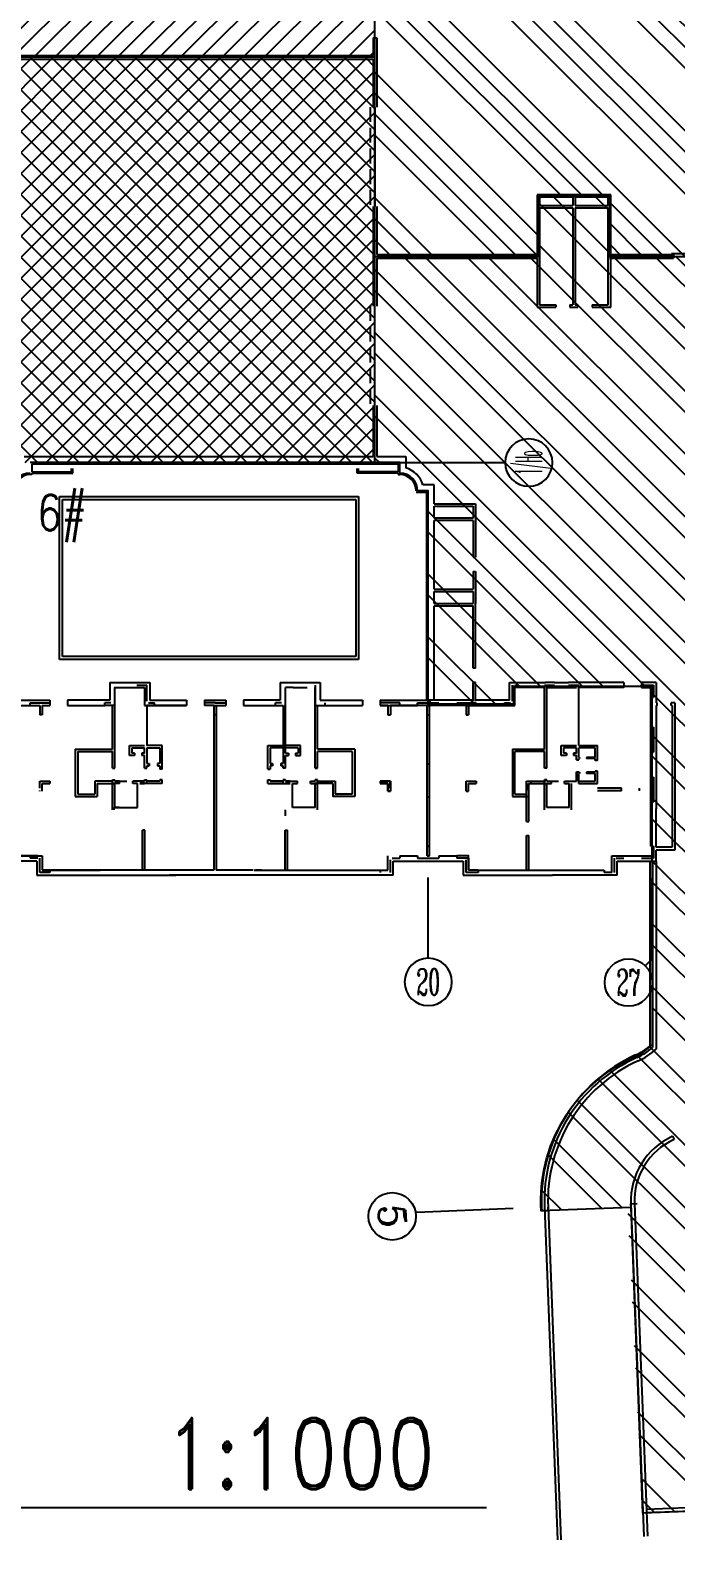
# Model space of a CAD drawing. Extents: x 634182 to 802382, y -1101880 to -864080.
# Drawn here: x 663572 to 674471, y -1063467 to -1037982 of the extents above; entities that cross this region are included whole.
import ezdxf
from ezdxf.enums import TextEntityAlignment as Align

# ---------------------------------------------------------------- set-up
doc = ezdxf.new("R2010")
doc.units = 0
doc.header["$LTSCALE"] = 1000
doc.header["$MEASUREMENT"] = 0
doc.linetypes.add('DASH', pattern=[0.35, 0.25, -0.1])
doc.layers.get('0').update_dxf_attribs({"linetype": 'CONTINUOUS'})
for name, color, linetype in [('AXIS', 3, 'CONTINUOUS'), ('AXIS_TEXT', 7, 'CONTINUOUS'), ('PUB_DIM', 3, 'CONTINUOUS'), ('PUB_TEXT', 7, 'CONTINUOUS'), ('WALL', 191, 'CONTINUOUS'), ('防火分區线', 2, 'CONTINUOUS')]:
    doc.layers.add(name, color=color, linetype=linetype)
doc.styles.add('COMPLEX', font='COMPLEX')
doc.styles.add('DIM_FONT', font='simplex.shx', dxfattribs={"width": 0.8})
doc.styles.add('STK', font='romand.shx', dxfattribs={"width": 0.8, "bigfont": 'stk.shx'})

# ---------------------------------------------------------------- blocks, each defined once
blk = doc.blocks.new('_AXISO2')
blk.add_line((0.354, 0.146), (0.5, 0))
blk.add_circle((0, 0.5), 0.5)
at = {"layer": 'AXIS_TEXT', "style": 'COMPLEX', "width": 1.041667}
blk.add_attdef('A', text='', height=0.56, dxfattribs=at).set_placement((-0.25, 0.22), (0.25, 0.22), align=Align.FIT)
blk = doc.blocks.new('_AXISO')
blk.add_circle((0, 0), 0.5)
at = {"layer": 'AXIS_TEXT', "style": 'COMPLEX', "width": 1.041667}
blk.add_attdef('A', text='', height=0.56, dxfattribs=at).set_placement((-0.25, -0.28), (0.25, -0.28), align=Align.FIT)

msp = doc.modelspace()

# ---------------------------------------------------------------- hatches: boundary and pattern name
at = {"layer": '防火分區线'}
h = msp.add_hatch(dxfattribs=at)
h.set_pattern_fill('ANSI31', color=256, scale=2000, style=0)
h.set_pattern_definition([(45, (675357.98, -860898.43), (-176.7767, 176.7767), [])])
h.paths.add_polyline_path([(665586.645, -1031582.39), (664806.645, -1031582.39), (664806.645, -1031282.39), (663666.645, -1031282.39), (663666.645, -1030982.39), (663666.645, -1029722.39), (662976.645, -1029722.39), (662976.645, -1030982.39), (661176.645, -1030982.39), (661176.645, -1031282.39), (658836.645, -1031282.39), (656064.663, -1031282.39), (656067.391, -1031364.625), (656173.487, -1034562.847), (655873.651, -1034572.793), (655916.422, -1035862.082), (656216.257, -1035852.135), (656234.16, -1036391.838), (655934.325, -1036401.785), (655977.096, -1037691.076), (656276.931, -1037681.148), (656302.113, -1038440.258), (669392.224, -1038440.258), (669392.224, -1031282.39), (669126.645, -1031282.39), (669126.645, -1031582.39), (668346.645, -1031582.39), (668346.645, -1030982.39), (667712.224, -1030982.39), (667686.645, -1030982.39), (667686.645, -1028454.39), (666246.645, -1028454.39), (666246.645, -1030982.39), (665586.645, -1030982.39)])
h = msp.add_hatch(dxfattribs=at)
h.set_pattern_fill('ANSI34', color=256, scale=2000, angle=90, style=0)
h.set_pattern_definition([(135, (652723.1, -836408.6), (-1060.66, -1060.66), []), (135, (652723.1, -836055), (-1060.66, -1060.66), []), (135, (652723.1, -835701.4), (-1060.66, -1060.66), []), (135, (652723.1, -835347.9), (-1060.66, -1060.66), [])])
h.paths.add_polyline_path([(677466.598, -1034108.553), (677165.729, -1034120.637), (677069.393, -1031722.066), (678569.29, -1031661.722), (678557.275, -1031362.57), (679223.334, -1031335.818), (679220.605, -1031267.872), (679169.778, -1030002.39), (676236.73, -1030002.39), (676236.73, -1031282.39), (672756.645, -1031282.39), (672756.645, -1030982.39), (670956.645, -1030982.39), (670956.645, -1029722.39), (670266.645, -1029722.39), (670266.645, -1030982.39), (670266.645, -1031282.39), (669392.224, -1031282.39), (669392.224, -1041800.258), (672152.224, -1041800.258), (672152.224, -1040780.258), (673352.224, -1040780.258), (673352.224, -1041800.258), (677775.528, -1041800.258), (677774.809, -1041782.359), (677743.507, -1041002.985), (677443.748, -1041015.025), (677419.669, -1040415.508), (678199.041, -1040384.206), (678143.659, -1039005.317), (677364.287, -1039036.62), (677342.616, -1038497.055), (677642.374, -1038485.016), (677586.995, -1037106.133), (677287.236, -1037118.165), (677219.815, -1035439.524), (677519.572, -1035427.485)])
h = msp.add_hatch(dxfattribs=at)
h.set_pattern_fill('NET', color=256, scale=2000, angle=45, style=0)
h.set_pattern_definition([(45, (645735.5, -874587.1), (-176.7767, 176.7767), []), (135, (645735.5, -874587.1), (-176.7767, -176.7767), [])])
h.paths.add_polyline_path([(669392.224, -1038440.258), (656302.113, -1038440.258), (656334.621, -1039420.173), (654715.524, -1039473.884), (654711.546, -1039353.95), (654265.796, -1039368.737), (654255.849, -1039068.902), (653134.461, -1039106.102), (653279.057, -1044063.191), (656485.293, -1043956.829), (656553.301, -1046000.258), (659312.224, -1046000.258), (659312.224, -1045280.258), (663572.216, -1045280.258), (669392.224, -1045280.258)])
h = msp.add_hatch(dxfattribs=at)
h.set_pattern_fill('ANSI32', color=256, scale=2000, angle=90, style=0)
h.set_pattern_definition([(135, (679150.15, -767878.8), (-530.33, -530.33), []), (135, (679150.15, -767525.26), (-530.33, -530.33), [])])
edge = h.paths.add_edge_path()
edge.add_line((672152.224, -1041800.258), (669392.224, -1041800.258))
edge.add_line((669392.224, -1041800.258), (669392.224, -1045280.258))
edge.add_line((669392.224, -1045280.258), (669812.224, -1045280.258))
edge.add_line((669812.224, -1045280.258), (669812.224, -1045460.258))
edge.add_arc((669812.224, -1045760.258), 300, 0, 90, ccw=False)
edge.add_line((670112.224, -1045760.258), (670292.224, -1045760.258))
edge.add_line((670292.224, -1045760.258), (670292.224, -1049360.258))
edge.add_line((670292.224, -1049360.258), (671732.224, -1049360.258))
edge.add_line((671732.224, -1049360.258), (671732.224, -1049060.258))
edge.add_line((671732.224, -1049060.258), (674072.224, -1049060.258))
edge.add_line((674072.224, -1049060.258), (674072.224, -1052008.258))
edge.add_line((674072.224, -1052008.258), (674080.224, -1052008.258))
edge.add_line((674080.224, -1052008.258), (674080.224, -1055101.698))
edge.add_arc((673282.224, -1054287.575), 1140, 294.4021078, 314.427004, ccw=False)
edge.add_arc((674852.148, -1057748.115), 2660, 114.4021078, 183.5224956)
edge.add_line((672197.173, -1057911.547), (673655.391, -1057854.763))
edge.add_line((673655.391, -1057854.763), (673916.438, -1063016.524))
edge.add_line((673916.438, -1063016.524), (675255.423, -1062964.383))
edge.add_line((675255.423, -1062964.383), (675054.39, -1057800.959))
edge.add_line((675054.39, -1057800.959), (675032.541, -1057240.712))
edge.add_line((675032.541, -1057240.712), (676411.496, -1057187.014))
edge.add_line((676411.496, -1057187.014), (676377.254, -1056307.681))
edge.add_line((676377.254, -1056307.681), (678175.829, -1056237.643))
edge.add_line((678175.829, -1056237.643), (678047.974, -1053060.472))
edge.add_line((678047.974, -1053060.472), (677927.738, -1053065.302))
edge.add_line((677927.738, -1053065.302), (677831.422, -1050667.235))
edge.add_line((677831.422, -1050667.235), (678131.182, -1050655.195))
edge.add_line((678131.182, -1050655.195), (678078.208, -1049336.256))
edge.add_line((678078.208, -1049336.256), (677778.449, -1049348.295))
edge.add_line((677778.449, -1049348.295), (677711.028, -1047669.654))
edge.add_line((677711.028, -1047669.654), (678010.785, -1047657.615))
edge.add_line((678010.785, -1047657.615), (677955.402, -1046278.732))
edge.add_line((677955.402, -1046278.732), (677655.644, -1046290.772))
edge.add_line((677655.644, -1046290.772), (677554.512, -1043772.802))
edge.add_line((677554.512, -1043772.802), (677854.27, -1043760.762))
edge.add_line((677854.27, -1043760.762), (677822.967, -1042981.388))
edge.add_line((677822.967, -1042981.388), (680408.883, -1042877.527))
edge.add_line((680408.883, -1042877.527), (680360.725, -1041678.498))
edge.add_line((680360.725, -1041678.498), (677774.809, -1041782.359))
edge.add_line((677774.809, -1041782.359), (677775.528, -1041800.258))
edge.add_line((677775.528, -1041800.258), (673352.224, -1041800.258))
edge.add_line((673352.224, -1041800.258), (673352.224, -1040780.258))
edge.add_line((673352.224, -1040780.258), (672152.224, -1040780.258))
edge.add_line((672152.224, -1040780.258), (672152.224, -1041800.258))

# ---------------------------------------------------------------- linework, layer by layer
for p, q in [((669362.224, -1038109.93), (669362.224, -1038409.93)), ((669362.224, -1038109.93), (669422.224, -1038109.93)), ((669422.224, -1038109.93), (669422.224, -1039280.258)), ((659312.224, -1038409.93), (669362.224, -1038409.93)), ((659312.224, -1038469.93), (669362.224, -1038469.93)), ((669362.224, -1038469.93), (669362.224, -1039280.258)), ((669392.224, -1039280.258), (669392.224, -1040960.258)), ((673372.224, -1040760.258), (672132.224, -1040760.258)), ((672132.224, -1040760.258), (672132.224, -1041770.258)), ((672172.224, -1040800.258), (672172.224, -1040940.258)), ((672732.224, -1040800.258), (672172.224, -1040800.258)), ((672732.224, -1040800.258), (672732.224, -1040940.258)), ((673332.224, -1040800.258), (672772.224, -1040800.258)), ((672772.224, -1040800.258), (672772.224, -1040940.258)), ((673332.224, -1040940.258), (673332.224, -1040800.258)), ((673372.224, -1042660.258), (673372.224, -1040760.258)), ((669362.224, -1040960.258), (669362.224, -1041830.258)), ((669422.224, -1040960.258), (669422.224, -1041770.258)), ((672172.224, -1040940.258), (672732.224, -1040940.258)), ((672172.224, -1040980.258), (672732.224, -1040980.258)), ((672172.224, -1040980.258), (672172.224, -1042620.258)), ((672732.224, -1040980.258), (672732.224, -1042620.258)), ((672772.224, -1040940.258), (673332.224, -1040940.258)), ((672772.224, -1040980.258), (673332.224, -1040980.258)), ((672772.224, -1040980.258), (672772.224, -1042620.258)), ((673332.224, -1042620.258), (673332.224, -1040980.258)), ((669422.224, -1041770.258), (672132.224, -1041770.258)), ((673352.224, -1041770.258), (674432.224, -1041770.258)), ((674432.224, -1041770.258), (674432.224, -1041830.258)), ((669362.224, -1041830.258), (669362.224, -1042640.258)), ((669422.224, -1041830.258), (669422.224, -1042640.258)), ((669422.224, -1041830.258), (672132.224, -1041830.258)), ((672132.224, -1041830.258), (672132.224, -1042660.258)), ((673352.224, -1041830.258), (674432.224, -1041830.258)), ((672132.224, -1042660.258), (672444.224, -1042660.258)), ((672172.224, -1042620.258), (672444.224, -1042620.258)), ((672444.224, -1042620.258), (672444.224, -1042660.258)), ((672684.224, -1042620.258), (672732.224, -1042620.258)), ((672684.224, -1042620.258), (672684.224, -1042660.258)), ((672684.224, -1042660.258), (672820.224, -1042660.258)), ((672772.224, -1042620.258), (672820.224, -1042620.258)), ((672820.224, -1042620.258), (672820.224, -1042660.258)), ((673060.224, -1042620.258), (673332.224, -1042620.258)), ((673060.224, -1042620.258), (673060.224, -1042660.258)), ((673060.224, -1042660.258), (673372.224, -1042660.258)), ((669362.224, -1044320.258), (669362.224, -1045180.258)), ((669422.224, -1044320.258), (669422.224, -1045180.258)), ((663472.216, -1045180.258), (669362.224, -1045180.258)), ((663599.732, -1045304.258), (669784.708, -1045304.258)), ((663599.732, -1045304.258), (663599.732, -1045436.258)), ((664268.224, -1045436.258), (664268.224, -1045380.258)), ((664292.224, -1045460.258), (664292.224, -1045380.258)), ((669092.216, -1045460.258), (669092.216, -1045380.258)), ((669116.216, -1045436.258), (669116.216, -1045380.258)), ((669422.224, -1045180.258), (669912.224, -1045180.258)), ((669784.708, -1045304.258), (669784.708, -1045436.258)), ((669912.224, -1045180.258), (669912.224, -1045372.959)), ((663599.732, -1045484.258), (663572.216, -1045484.258)), ((663599.732, -1045436.258), (664268.224, -1045436.258)), ((663599.732, -1045460.258), (664292.224, -1045460.258)), ((663599.732, -1045460.258), (663599.732, -1045484.258)), ((669784.708, -1045460.258), (669092.216, -1045460.258)), ((669784.708, -1045436.258), (669116.216, -1045436.258)), ((669784.708, -1045460.258), (669784.708, -1045484.258)), ((669784.708, -1045484.258), (669812.224, -1045484.258)), ((664067.224, -1045855.258), (669117.224, -1045855.258)), ((664067.224, -1048605.258), (664067.224, -1045855.258)), ((669117.224, -1045855.258), (669117.224, -1048605.258)), ((670268.224, -1045784.258), (670088.224, -1045784.258)), ((670392.224, -1045660.258), (670199.522, -1045660.258)), ((670268.224, -1049292.258), (670268.224, -1045784.258)), ((670392.224, -1045980.258), (670392.224, -1045660.258)), ((664117.224, -1045905.258), (669067.224, -1045905.258)), ((664117.224, -1048555.258), (664117.224, -1045905.258)), ((669067.224, -1045905.258), (669067.224, -1048555.258)), ((670392.224, -1045980.258), (671092.224, -1045980.258)), ((670392.224, -1046020.258), (671052.224, -1046020.258)), ((670392.224, -1046220.258), (670392.224, -1046020.258)), ((671052.224, -1046020.258), (671052.224, -1046220.258)), ((671092.224, -1045980.258), (671092.224, -1046880.258)), ((671052.224, -1046220.258), (670392.224, -1046220.258)), ((670392.224, -1047420.258), (670392.224, -1046260.258)), ((671052.224, -1046260.258), (670392.224, -1046260.258)), ((671052.224, -1046260.258), (671052.224, -1046880.258)), ((671052.224, -1046880.258), (671092.224, -1046880.258)), ((671052.224, -1047120.258), (671052.224, -1047420.258)), ((671052.224, -1047120.258), (671092.224, -1047120.258)), ((671092.224, -1047120.258), (671092.224, -1047420.258)), ((670392.224, -1047420.258), (671052.224, -1047420.258)), ((671092.224, -1047420.258), (671092.224, -1047660.258)), ((670392.224, -1047660.258), (670392.224, -1047460.258)), ((670392.224, -1047460.258), (671052.224, -1047460.258)), ((670392.224, -1047660.258), (671052.224, -1047660.258)), ((671052.224, -1047460.258), (671052.224, -1047660.258)), ((671092.224, -1047660.258), (671092.224, -1047660.258)), ((671092.224, -1048752.258), (671092.224, -1047660.258)), ((670392.224, -1049292.258), (670392.224, -1047700.258)), ((670392.224, -1047700.258), (671052.224, -1047700.258)), ((671052.224, -1048752.258), (671052.224, -1047700.258)), ((669117.224, -1048605.258), (664067.224, -1048605.258)), ((669067.224, -1048555.258), (664117.224, -1048555.258)), ((671092.224, -1048752.258), (671052.224, -1048752.258)), ((664914.227, -1048992.258), (664914.227, -1049292.258)), ((664914.227, -1048992.258), (665590.227, -1048992.258)), ((664992.281, -1049080.258), (665002.227, -1049080.258)), ((665002.227, -1049080.258), (665132.281, -1049080.258)), ((665002.227, -1049380.258), (665002.227, -1049080.258)), ((665002.281, -1050440.258), (665002.281, -1049080.258)), ((665002.281, -1049080.258), (665132.169, -1049080.258)), ((665132.281, -1049080.258), (665372.281, -1049080.258)), ((665372.169, -1049080.258), (665502.281, -1049080.258)), ((665372.281, -1049040.258), (665542.281, -1049040.258)), ((665372.281, -1049080.258), (665502.227, -1049080.258)), ((665502.227, -1049080.258), (665502.227, -1049380.258)), ((665542.281, -1049310.258), (665542.281, -1049040.258)), ((665590.227, -1048992.258), (665590.227, -1049292.258)), ((667794.22, -1048992.258), (667794.22, -1049292.258)), ((667794.22, -1048992.258), (668470.22, -1048992.258)), ((667882.162, -1050188.258), (667882.162, -1049080.258)), ((668012.162, -1049080.258), (667882.22, -1049080.258)), ((667882.22, -1049340.258), (667882.22, -1049080.258)), ((668012.162, -1049080.258), (668249.706, -1049080.258)), ((668382.162, -1050400.258), (668382.162, -1049080.258)), ((668382.22, -1049040.258), (668382.22, -1049380.258)), ((668470.22, -1048992.258), (668470.22, -1049292.258)), ((671052.224, -1049310.258), (671052.224, -1048992.258)), ((671092.224, -1048992.258), (671052.224, -1048992.258)), ((671092.224, -1049310.258), (671092.224, -1048992.258)), ((671664.224, -1048992.258), (672272.224, -1048992.258)), ((671664.224, -1049292.258), (671664.224, -1048992.258)), ((671712.224, -1049310.258), (671712.224, -1049040.258)), ((671752.224, -1049040.258), (671822.212, -1049040.258)), ((671752.224, -1049380.258), (671752.224, -1049080.258)), ((672252.224, -1049080.258), (671752.224, -1049080.258)), ((671752.224, -1049340.258), (671752.224, -1049080.258)), ((671822.212, -1049080.234), (671822.212, -1049040.258)), ((672252.224, -1049040.258), (672422.224, -1049040.258)), ((672252.224, -1050120.258), (672252.224, -1049080.258)), ((672422.224, -1048992.258), (672272.224, -1048992.258)), ((672292.224, -1049080.258), (672422.224, -1049080.258)), ((672292.224, -1050400.258), (672292.224, -1049080.258)), ((672422.224, -1048992.258), (672662.224, -1048992.258)), ((672422.224, -1049080.258), (672662.224, -1049080.258)), ((672812.224, -1048992.258), (672662.224, -1048992.258)), ((672662.224, -1049040.258), (672832.224, -1049040.258)), ((672662.224, -1049080.258), (672792.224, -1049080.258)), ((673592.224, -1048992.258), (672812.224, -1048992.258)), ((673592.224, -1049080.258), (672832.224, -1049080.258)), ((672832.224, -1050060.258), (672832.224, -1049080.258)), ((673592.224, -1048992.258), (673592.224, -1049080.258)), ((673892.224, -1048992.258), (673892.224, -1049080.258)), ((674140.224, -1048992.258), (673892.224, -1048992.258)), ((673892.224, -1049080.258), (673892.224, -1049040.258)), ((673892.224, -1049040.258), (674092.224, -1049040.258)), ((673892.224, -1049080.258), (674052.224, -1049080.258)), ((674052.224, -1049080.258), (673892.224, -1049080.258)), ((674052.224, -1049240.258), (674052.224, -1049080.258)), ((674052.224, -1051126.258), (674052.224, -1049080.258)), ((674092.224, -1049040.258), (674092.224, -1049240.258)), ((674140.224, -1048992.258), (674140.224, -1049336.258)), ((663092.224, -1049292.258), (663902.224, -1049292.258)), ((663112.224, -1049380.258), (663572.224, -1049380.258)), ((663572.224, -1049380.258), (663572.224, -1049340.258)), ((663572.224, -1049340.258), (663902.224, -1049340.258)), ((663572.224, -1049380.258), (663732.224, -1049380.258)), ((663732.224, -1049380.258), (663732.224, -1049540.258)), ((663772.224, -1049380.258), (663902.224, -1049380.258)), ((663772.224, -1049380.258), (663772.224, -1049540.258)), ((663772.224, -1049380.258), (663902.224, -1049380.258)), ((663902.224, -1049292.258), (663902.224, -1049380.258)), ((664202.224, -1049292.258), (664202.224, -1049380.258)), ((664914.227, -1049292.258), (664202.224, -1049292.258)), ((664202.224, -1049380.258), (664832.216, -1049380.258)), ((664202.224, -1049380.258), (664832.216, -1049380.258)), ((664832.216, -1049380.258), (664832.216, -1049340.258)), ((664932.227, -1049340.258), (664832.216, -1049340.258)), ((665002.227, -1049380.258), (664832.216, -1049380.258)), ((664962.281, -1050120.258), (664962.281, -1049380.258)), ((665502.227, -1049380.258), (666212.227, -1049380.258)), ((665542.227, -1049380.258), (665542.227, -1050060.258)), ((666212.227, -1049380.258), (665542.227, -1049380.258)), ((665572.227, -1049340.258), (665672.227, -1049340.258)), ((665590.227, -1049292.258), (666212.227, -1049292.258)), ((665672.227, -1049302.258), (665672.227, -1049302.234)), ((665672.227, -1049380.258), (665672.227, -1049340.258)), ((666212.227, -1049292.258), (666212.227, -1049380.258)), ((666512.227, -1049292.258), (666512.227, -1049380.258)), ((666512.227, -1049292.258), (666872.215, -1049292.258)), ((666672.227, -1049380.258), (666512.227, -1049380.258)), ((666512.227, -1049380.258), (666512.231, -1049380.258)), ((666512.231, -1049340.258), (666512.231, -1049380.258)), ((666692.224, -1049340.258), (666512.231, -1049340.258)), ((666672.227, -1049380.258), (666672.227, -1052160.258)), ((666672.227, -1049380.258), (666712.22, -1049380.258)), ((666692.224, -1049340.258), (666872.212, -1049340.258)), ((666712.215, -1049380.258), (666872.215, -1049380.258)), ((666712.22, -1049380.258), (666712.22, -1052160.258)), ((666872.212, -1049340.258), (666872.212, -1049380.258)), ((666872.212, -1049380.258), (666872.215, -1049380.258)), ((666872.215, -1049292.258), (666872.215, -1049380.258)), ((667172.215, -1049292.258), (667172.215, -1049380.258)), ((667794.22, -1049292.258), (667172.215, -1049292.258)), ((667172.215, -1049380.258), (667842.215, -1049380.258)), ((667172.215, -1049380.258), (667712.097, -1049380.258)), ((667712.097, -1049302.258), (667712.097, -1049302.234)), ((667712.097, -1049380.258), (667712.097, -1049340.258)), ((667812.22, -1049340.258), (667712.097, -1049340.258)), ((667842.215, -1049380.258), (667842.215, -1050360.258)), ((668382.22, -1049380.258), (669182.215, -1049380.258)), ((668422.162, -1049380.258), (669182.215, -1049380.258)), ((668422.162, -1050120.258), (668422.162, -1049380.258)), ((668470.22, -1049292.258), (669182.215, -1049292.258)), ((668552.227, -1049380.258), (668552.227, -1049340.258)), ((669182.215, -1049292.258), (669182.215, -1049380.258)), ((669482.215, -1049292.258), (669482.215, -1049380.258)), ((669482.215, -1049292.258), (670292.224, -1049292.258)), ((669482.215, -1049340.258), (669482.215, -1049380.258)), ((669812.219, -1049340.258), (669482.215, -1049340.258)), ((669612.219, -1049380.258), (669482.215, -1049380.258)), ((669482.215, -1049380.258), (670112.219, -1049380.258)), ((669612.219, -1049380.258), (669612.219, -1049540.258)), ((670112.219, -1049380.258), (669652.219, -1049380.258)), ((669652.219, -1049380.258), (669652.219, -1049540.258)), ((669812.219, -1049380.258), (669812.219, -1049340.258)), ((670112.219, -1049380.258), (670112.219, -1049340.258)), ((670112.219, -1049340.258), (670472.219, -1049340.258)), ((670272.219, -1049380.258), (670112.219, -1049380.258)), ((670272.219, -1051920.258), (670272.219, -1049380.258)), ((670272.219, -1049380.258), (670312.219, -1049380.258)), ((670472.224, -1049292.258), (670292.224, -1049292.258)), ((670932.224, -1049380.258), (670312.219, -1049380.258)), ((670312.219, -1051920.258), (670312.219, -1049380.258)), ((670322.224, -1049380.258), (670332.224, -1049380.258)), ((671052.224, -1049292.258), (670472.224, -1049292.258)), ((670772.224, -1049340.258), (671102.224, -1049340.258)), ((670932.224, -1049380.258), (670932.224, -1049540.258)), ((670932.224, -1049380.258), (670972.224, -1049380.258)), ((670972.224, -1049380.258), (671752.224, -1049380.258)), ((670972.224, -1049380.258), (670972.224, -1049540.258)), ((671664.224, -1049292.258), (671092.224, -1049292.258)), ((671102.224, -1049380.258), (671102.224, -1049340.258)), ((671102.224, -1049380.258), (671582.224, -1049380.258)), ((671582.224, -1049380.258), (671582.224, -1049340.258)), ((671582.224, -1049340.258), (671682.224, -1049340.258)), ((674052.224, -1049240.258), (674092.224, -1049240.258)), ((674154.224, -1049336.258), (674140.224, -1049336.258)), ((674140.224, -1049384.258), (674140.224, -1051126.258)), ((674154.224, -1049384.258), (674140.224, -1049384.258)), ((674154.224, -1049384.258), (674154.224, -1049336.258)), ((674456.224, -1049336.258), (674394.224, -1049336.258)), ((674394.224, -1049384.258), (674394.224, -1049336.258)), ((674408.224, -1049384.258), (674394.224, -1049384.258)), ((674408.224, -1049384.258), (674408.224, -1051776.258)), ((674456.224, -1049336.258), (674456.224, -1051824.258)), ((663772.224, -1049540.258), (663732.224, -1049540.258)), ((666712.22, -1049540.258), (666672.227, -1049540.258)), ((669612.219, -1049540.258), (669652.219, -1049540.258)), ((670272.219, -1049540.258), (670312.219, -1049540.258)), ((670932.224, -1049540.258), (670972.224, -1049540.258)), ((674052.224, -1049750.258), (674092.224, -1049750.258)), ((674052.224, -1050170.258), (674052.224, -1049750.258)), ((674092.224, -1049750.258), (674092.224, -1050170.258)), ((664330.731, -1050120.258), (664962.281, -1050120.258)), ((664330.731, -1050120.258), (664330.731, -1050920.072)), ((664374.573, -1050160.258), (664962.281, -1050160.258)), ((664374.573, -1050160.258), (664374.573, -1050880.072)), ((664962.274, -1050440.258), (664962.274, -1050160.258)), ((664962.281, -1050360.258), (664962.281, -1050160.258)), ((665246.281, -1050060.258), (665502.281, -1050060.258)), ((665246.281, -1050228.258), (665246.281, -1050060.258)), ((665334.281, -1050228.258), (665246.281, -1050228.258)), ((665286.281, -1050100.258), (665286.281, -1050188.258)), ((665286.281, -1050100.258), (665502.281, -1050100.258)), ((665334.281, -1050188.258), (665286.281, -1050188.258)), ((665334.281, -1050188.258), (665334.281, -1050228.258)), ((665502.274, -1050188.258), (665454.274, -1050188.258)), ((665454.274, -1050188.258), (665454.274, -1050228.258)), ((665502.274, -1050228.258), (665454.274, -1050228.258)), ((665502.281, -1050188.258), (665454.281, -1050188.258)), ((665454.281, -1050188.258), (665454.281, -1050228.258)), ((665502.281, -1050228.258), (665454.281, -1050228.258)), ((665502.274, -1050440.258), (665502.274, -1050228.258)), ((665502.281, -1050188.258), (665502.281, -1050100.258)), ((665502.281, -1050440.258), (665502.281, -1050228.258)), ((665802.166, -1050060.258), (665542.227, -1050060.258)), ((665542.227, -1050100.258), (665763.159, -1050100.258)), ((665542.227, -1050100.258), (665542.227, -1050360.258)), ((665762.166, -1050100.258), (665762.166, -1050360.258)), ((665802.166, -1050460.258), (665802.166, -1050060.258)), ((667582.269, -1050060.258), (667842.269, -1050060.258)), ((667582.274, -1050060.258), (667842.213, -1050060.258)), ((667582.274, -1050460.258), (667582.274, -1050060.258)), ((667842.213, -1050100.258), (667621.281, -1050100.258)), ((668098.162, -1050100.258), (667622.269, -1050100.258)), ((667622.274, -1050100.258), (667622.274, -1050360.258)), ((667842.213, -1050100.258), (667842.213, -1050360.258)), ((668138.159, -1050060.258), (667882.159, -1050060.258)), ((668098.159, -1050100.258), (667882.159, -1050100.258)), ((667882.159, -1050188.258), (667882.159, -1050100.258)), ((667882.159, -1050188.258), (667930.159, -1050188.258)), ((667882.159, -1050228.258), (667930.159, -1050228.258)), ((667882.159, -1050440.258), (667882.159, -1050228.258)), ((668138.162, -1050060.258), (667882.162, -1050060.258)), ((667882.162, -1050188.258), (667930.162, -1050188.258)), ((667882.162, -1050228.258), (667930.162, -1050228.258)), ((667882.162, -1050440.258), (667882.162, -1050228.258)), ((667882.166, -1050188.258), (667930.166, -1050188.258)), ((667882.166, -1050228.258), (667930.166, -1050228.258)), ((667882.166, -1050440.258), (667882.166, -1050228.258)), ((667930.159, -1050188.258), (667930.159, -1050228.258)), ((667930.162, -1050188.258), (667930.162, -1050228.258)), ((667930.166, -1050188.258), (667930.166, -1050228.258)), ((668050.159, -1050188.258), (668098.159, -1050188.258)), ((668050.159, -1050188.258), (668050.159, -1050228.258)), ((668050.159, -1050228.258), (668138.159, -1050228.258)), ((668050.162, -1050188.258), (668098.162, -1050188.258)), ((668050.162, -1050188.258), (668050.162, -1050228.258)), ((668050.162, -1050228.258), (668138.162, -1050228.258)), ((668098.159, -1050100.258), (668098.159, -1050188.258)), ((668098.162, -1050100.258), (668098.162, -1050188.258)), ((668138.159, -1050228.258), (668138.159, -1050060.258)), ((668138.162, -1050228.258), (668138.162, -1050060.258)), ((669053.724, -1050120.258), (668422.159, -1050120.258)), ((668422.159, -1050360.258), (668422.159, -1050160.258)), ((669009.882, -1050160.258), (668422.159, -1050160.258)), ((668422.162, -1050360.258), (668422.162, -1050160.258)), ((668422.166, -1050440.258), (668422.166, -1050160.258)), ((669009.882, -1050160.258), (669009.882, -1050880.072)), ((669053.724, -1050120.258), (669053.724, -1050920.072)), ((671712.216, -1050120.258), (672252.224, -1050120.258)), ((671712.216, -1050120.258), (671712.216, -1050850.072)), ((672252.224, -1050160.258), (671752.216, -1050160.258)), ((671752.216, -1050880.072), (671752.216, -1050160.258)), ((672252.224, -1050440.258), (672252.224, -1050160.258)), ((672536.224, -1050060.258), (672792.224, -1050060.258)), ((672536.224, -1050228.258), (672536.224, -1050060.258)), ((672624.224, -1050228.258), (672536.224, -1050228.258)), ((672576.224, -1050100.258), (672576.224, -1050188.258)), ((672792.224, -1050100.258), (672576.224, -1050100.258)), ((672624.224, -1050188.258), (672576.224, -1050188.258)), ((672624.224, -1050188.258), (672624.224, -1050228.258)), ((672792.224, -1050188.258), (672744.224, -1050188.258)), ((672744.224, -1050188.258), (672744.224, -1050228.258)), ((672792.224, -1050228.258), (672744.224, -1050228.258)), ((672792.224, -1050188.258), (672792.224, -1050100.258)), ((672792.224, -1050300.377), (672792.224, -1050228.258)), ((672832.224, -1050060.258), (673152.216, -1050060.258)), ((673112.216, -1050100.258), (672832.224, -1050100.258)), ((672832.224, -1050260.258), (672832.224, -1050100.258)), ((673112.216, -1050260.258), (673112.216, -1050100.258)), ((673152.216, -1050310.258), (673152.216, -1050060.258)), ((674052.224, -1050170.258), (674092.224, -1050170.258)), ((664962.274, -1050440.258), (665002.281, -1050440.258)), ((665502.274, -1050440.258), (665542.22, -1050440.258)), ((665502.281, -1050440.258), (665542.227, -1050440.258)), ((665542.22, -1050360.258), (665582.166, -1050360.258)), ((665542.22, -1050400.258), (665582.166, -1050400.258)), ((665542.22, -1050440.258), (665542.22, -1050400.258)), ((665582.166, -1050360.258), (665582.166, -1050400.258)), ((665762.166, -1050360.258), (665722.166, -1050360.258)), ((665722.166, -1050360.258), (665722.166, -1050400.258)), ((665722.166, -1050400.258), (665762.166, -1050400.258)), ((665762.166, -1050400.258), (665762.166, -1050460.258)), ((665802.166, -1050460.258), (665762.166, -1050460.258)), ((665802.166, -1050420.258), (665802.166, -1050270.258)), ((667582.274, -1050420.258), (667582.274, -1050270.258)), ((667582.274, -1050460.258), (667622.274, -1050460.258)), ((667622.274, -1050360.258), (667662.274, -1050360.258)), ((667662.274, -1050400.258), (667622.274, -1050400.258)), ((667622.274, -1050400.258), (667622.274, -1050460.258)), ((667662.274, -1050360.258), (667662.274, -1050400.258)), ((667842.215, -1050360.258), (667802.269, -1050360.258)), ((667842.215, -1050400.258), (667802.269, -1050400.258)), ((667842.22, -1050360.258), (667802.274, -1050360.258)), ((667802.274, -1050360.258), (667802.274, -1050400.258)), ((667842.22, -1050400.258), (667802.274, -1050400.258)), ((667882.159, -1050440.258), (667842.213, -1050440.258)), ((667842.215, -1050440.258), (667842.215, -1050400.258)), ((667882.162, -1050440.258), (667842.215, -1050440.258)), ((667842.22, -1050440.258), (667842.22, -1050400.258)), ((667882.166, -1050440.258), (667842.22, -1050440.258)), ((668422.166, -1050440.258), (668382.159, -1050440.258)), ((668382.162, -1050440.258), (668382.162, -1050400.258)), ((668382.162, -1050440.258), (668422.162, -1050440.258)), ((670272.219, -1050370.258), (670312.219, -1050370.258)), ((672292.224, -1050440.258), (672252.224, -1050440.258)), ((672292.224, -1050440.258), (672292.224, -1050400.258)), ((672792.224, -1050300.377), (672832.224, -1050300.377)), ((672832.216, -1050300.377), (672832.216, -1050280.258)), ((672832.224, -1050260.258), (672844.216, -1050260.258)), ((672832.224, -1050300.377), (672832.224, -1050280.258)), ((672832.224, -1050280.258), (672844.216, -1050280.258)), ((672844.216, -1050260.258), (672844.216, -1050280.258)), ((673112.216, -1050260.258), (672964.216, -1050260.258)), ((672964.216, -1050260.258), (672964.216, -1050280.258)), ((673112.216, -1050280.258), (672964.216, -1050280.258)), ((673112.216, -1050310.258), (673112.216, -1050280.258)), ((673152.216, -1050310.258), (673112.216, -1050310.258)), ((663734.147, -1050660.258), (663904.147, -1050660.258)), ((663734.147, -1050780.258), (663734.147, -1050660.258)), ((663774.147, -1050700.258), (663904.147, -1050700.258)), ((663774.147, -1050830.258), (663774.147, -1050700.258)), ((663904.147, -1050660.258), (663904.147, -1050700.258)), ((663904.147, -1050660.258), (663904.147, -1050700.258)), ((664663.483, -1050660.258), (664663.483, -1050880.072)), ((664939.05, -1050660.258), (664663.483, -1050660.258)), ((664702.281, -1050700.258), (665002.173, -1050700.258)), ((664703.483, -1050700.258), (664703.483, -1050920.072)), ((664962.274, -1050660.258), (664922.274, -1050660.258)), ((664962.22, -1050640.258), (665002.274, -1050640.258)), ((664962.227, -1051145.181), (664962.227, -1050639.181)), ((664962.227, -1050639.181), (665002.281, -1050639.181)), ((664962.274, -1050700.258), (664962.274, -1050640.258)), ((664962.281, -1050640.258), (665002.281, -1050640.258)), ((665082.281, -1050700.258), (664962.281, -1050700.258)), ((665002.22, -1050660.258), (665002.22, -1050640.258)), ((665002.227, -1050659.181), (665002.227, -1050639.181)), ((665082.227, -1050659.181), (665002.227, -1050659.181)), ((665002.227, -1051105.181), (665002.227, -1050699.181)), ((665002.274, -1050660.258), (665002.274, -1050640.258)), ((665002.281, -1050659.181), (665002.281, -1050639.181)), ((665002.281, -1050660.258), (665002.281, -1050640.258)), ((665002.281, -1050660.258), (665202.281, -1050660.258)), ((665082.227, -1050699.181), (665082.227, -1050659.181)), ((665502.281, -1050659.181), (665302.227, -1050659.181)), ((665302.227, -1050699.181), (665302.227, -1050659.181)), ((665382.227, -1050699.181), (665302.227, -1050699.181)), ((665382.227, -1051105.181), (665382.227, -1050699.181)), ((665502.274, -1050700.258), (665422.274, -1050700.258)), ((665422.281, -1050660.258), (665502.281, -1050660.258)), ((665502.281, -1050699.181), (665422.281, -1050699.181)), ((665422.281, -1050700.258), (665502.281, -1050700.258)), ((665502.22, -1050660.258), (665502.22, -1050640.258)), ((665502.22, -1050640.258), (665542.274, -1050640.258)), ((665502.227, -1050659.181), (665502.227, -1050639.181)), ((665502.227, -1050639.181), (665542.281, -1050639.181)), ((665502.274, -1050660.258), (665502.274, -1050640.258)), ((665502.281, -1050659.181), (665502.281, -1050639.181)), ((665502.281, -1050640.258), (665542.281, -1050640.258)), ((665502.281, -1050660.258), (665502.281, -1050640.258)), ((665802.166, -1050700.258), (665502.281, -1050700.258)), ((665542.22, -1050700.258), (665542.22, -1050640.258)), ((665762.166, -1050660.258), (665542.274, -1050660.258)), ((665762.166, -1050640.258), (665762.166, -1050660.258)), ((665802.166, -1050640.258), (665762.166, -1050640.258)), ((665802.166, -1050700.258), (665802.166, -1050640.258)), ((667582.269, -1050700.258), (667882.162, -1050700.258)), ((667582.274, -1050700.258), (667582.274, -1050640.258)), ((667582.274, -1050640.258), (667622.274, -1050640.258)), ((667582.274, -1050700.258), (667882.159, -1050700.258)), ((667842.162, -1050660.258), (667622.269, -1050660.258)), ((667622.274, -1050640.258), (667622.274, -1050660.258)), ((667622.274, -1050660.258), (667842.166, -1050660.258)), ((667882.213, -1050639.181), (667842.159, -1050639.181)), ((667882.159, -1050640.258), (667842.159, -1050640.258)), ((667882.162, -1050640.258), (667842.162, -1050640.258)), ((667842.162, -1050660.258), (667842.162, -1050640.258)), ((667882.22, -1050640.258), (667842.166, -1050640.258)), ((667882.227, -1050639.181), (667842.173, -1050639.181)), ((667882.173, -1050640.258), (667842.173, -1050640.258)), ((667842.173, -1050660.258), (667842.173, -1050640.258)), ((667842.22, -1050700.258), (667842.22, -1050640.258)), ((667842.227, -1050699.181), (667842.227, -1050639.181)), ((667882.159, -1050659.181), (667882.159, -1050639.181)), ((667882.159, -1050660.258), (667882.159, -1050640.258)), ((667882.159, -1050659.181), (668082.213, -1050659.181)), ((667962.159, -1050660.258), (667882.159, -1050660.258)), ((667882.159, -1050699.181), (667962.159, -1050699.181)), ((667962.159, -1050700.258), (667882.159, -1050700.258)), ((667882.162, -1050660.258), (667882.162, -1050640.258)), ((667962.162, -1050660.258), (667882.162, -1050660.258)), ((667962.162, -1050700.258), (667882.162, -1050700.258)), ((667882.166, -1050660.258), (667882.166, -1050640.258)), ((667882.166, -1050700.258), (667962.166, -1050700.258)), ((667882.173, -1050659.181), (667882.173, -1050639.181)), ((667882.173, -1050660.258), (667882.173, -1050640.258)), ((667882.173, -1050659.181), (668082.227, -1050659.181)), ((667962.173, -1050660.258), (667882.173, -1050660.258)), ((667882.173, -1050699.181), (667962.173, -1050699.181)), ((667962.173, -1050700.258), (667882.173, -1050700.258)), ((667882.213, -1050659.181), (667882.213, -1050639.181)), ((667882.22, -1050660.258), (667882.22, -1050640.258)), ((667882.227, -1050659.181), (667882.227, -1050639.181)), ((668002.213, -1050699.181), (668082.213, -1050699.181)), ((668002.227, -1051105.181), (668002.227, -1050699.181)), ((668002.227, -1050699.181), (668082.227, -1050699.181)), ((668082.213, -1050699.181), (668082.213, -1050659.181)), ((668082.227, -1050699.181), (668082.227, -1050659.181)), ((668302.159, -1050700.258), (668422.159, -1050700.258)), ((668302.162, -1050700.258), (668422.162, -1050700.258)), ((668302.173, -1050700.258), (668422.173, -1050700.258)), ((668302.213, -1050699.181), (668302.213, -1050659.181)), ((668302.213, -1050659.181), (668382.213, -1050659.181)), ((668302.227, -1050699.181), (668302.227, -1050659.181)), ((668302.227, -1050659.181), (668382.227, -1050659.181)), ((668382.159, -1050659.181), (668382.159, -1050639.181)), ((668422.213, -1050639.181), (668382.159, -1050639.181)), ((668422.159, -1050640.258), (668382.159, -1050640.258)), ((668382.159, -1050660.258), (668382.159, -1050640.258)), ((668422.162, -1050640.258), (668382.162, -1050640.258)), ((668382.162, -1050660.258), (668382.162, -1050640.258)), ((668382.166, -1050660.258), (668382.166, -1050640.258)), ((668422.22, -1050640.258), (668382.166, -1050640.258)), ((668382.173, -1050659.181), (668382.173, -1050639.181)), ((668422.227, -1050639.181), (668382.173, -1050639.181)), ((668422.173, -1050640.258), (668382.173, -1050640.258)), ((668382.173, -1050660.258), (668382.173, -1050640.258)), ((668382.213, -1050659.181), (668382.213, -1050639.181)), ((668382.22, -1050660.258), (668382.22, -1050640.258)), ((668382.227, -1050659.181), (668382.227, -1050639.181)), ((668382.227, -1051105.181), (668382.227, -1050699.181)), ((668680.971, -1050700.258), (668382.266, -1050700.258)), ((668422.162, -1050660.258), (668422.162, -1050640.258)), ((668422.162, -1050660.258), (668642.162, -1050660.258)), ((668422.166, -1050700.258), (668422.166, -1050640.258)), ((668422.166, -1050660.258), (668462.166, -1050660.258)), ((668422.173, -1050699.181), (668422.173, -1050639.181)), ((668422.173, -1050700.258), (668422.173, -1050640.258)), ((668422.227, -1051145.181), (668422.227, -1050639.181)), ((668445.39, -1050660.258), (668720.971, -1050660.258)), ((668680.971, -1050700.258), (668680.971, -1050920.072)), ((668720.971, -1050660.258), (668720.971, -1050880.072)), ((669480.293, -1050660.258), (669480.293, -1050700.258)), ((669480.293, -1050660.258), (669480.293, -1050700.258)), ((669650.293, -1050660.258), (669480.293, -1050660.258)), ((669610.293, -1050700.258), (669480.293, -1050700.258)), ((669482.219, -1050660.258), (669652.219, -1050660.258)), ((669482.219, -1050660.258), (669482.219, -1050700.258)), ((669482.219, -1050700.258), (669612.219, -1050700.258)), ((669610.293, -1050830.258), (669610.293, -1050700.258)), ((669612.219, -1050700.258), (669612.219, -1050830.258)), ((669650.293, -1050780.258), (669650.293, -1050660.258)), ((669652.219, -1050660.258), (669652.219, -1050830.258)), ((670932.216, -1050660.258), (671102.216, -1050660.258)), ((670932.216, -1050780.258), (670932.216, -1050660.258)), ((670932.224, -1050660.258), (671102.224, -1050660.258)), ((670932.224, -1050830.258), (670932.224, -1050660.258)), ((670972.216, -1050700.258), (671102.216, -1050700.258)), ((670972.216, -1050830.258), (670972.216, -1050700.258)), ((670972.224, -1050700.258), (671102.224, -1050700.258)), ((670972.224, -1050830.258), (670972.224, -1050700.258)), ((671102.216, -1050660.258), (671102.216, -1050700.258)), ((671102.216, -1050660.258), (671102.216, -1050700.258)), ((671102.224, -1050660.258), (671102.224, -1050700.258)), ((671102.224, -1050660.258), (671102.224, -1050700.258)), ((671712.216, -1050700.258), (671712.216, -1050920.072)), ((671947.298, -1050700.258), (671947.298, -1050880.072)), ((671948.399, -1050660.258), (672272.224, -1050660.258)), ((671948.399, -1051339.609), (671948.399, -1050660.258)), ((671953.489, -1050700.258), (671953.489, -1050810.072)), ((671987.298, -1050700.258), (671987.298, -1050920.072)), ((671987.298, -1050700.258), (672025.986, -1050700.258)), ((671988.399, -1051339.609), (671988.399, -1050700.258)), ((671993.489, -1050700.258), (672272.224, -1050700.258)), ((671993.489, -1050700.258), (672019.577, -1050700.258)), ((672025.986, -1050660.258), (672025.986, -1050700.258)), ((672252.177, -1051146.258), (672252.177, -1050640.258)), ((672292.231, -1050640.258), (672252.177, -1050640.258)), ((672252.224, -1050640.258), (672292.224, -1050640.258)), ((672252.224, -1050700.258), (672372.224, -1050700.258)), ((672292.177, -1050660.258), (672292.177, -1050640.258)), ((672292.177, -1050660.258), (672372.177, -1050660.258)), ((672292.177, -1051106.258), (672292.177, -1050700.258)), ((672292.224, -1050660.258), (672292.224, -1050640.258)), ((672292.224, -1050660.258), (672492.224, -1050660.258)), ((672292.231, -1050660.258), (672292.231, -1050640.258)), ((672372.177, -1050700.258), (672372.177, -1050660.258)), ((672592.177, -1050700.258), (672592.177, -1050660.258)), ((672592.177, -1050660.258), (672792.177, -1050660.258)), ((672592.177, -1050700.258), (672672.177, -1050700.258)), ((672672.177, -1051106.258), (672672.177, -1050700.258)), ((672712.177, -1051146.258), (672712.177, -1050700.258)), ((672712.224, -1050660.258), (672792.224, -1050660.258)), ((672792.162, -1050660.258), (672792.162, -1050640.258)), ((672832.162, -1050640.258), (672792.162, -1050640.258)), ((672792.177, -1050660.258), (672792.177, -1050640.258)), ((672832.177, -1050640.258), (672792.177, -1050640.258)), ((672792.216, -1050640.258), (672792.216, -1050500.258)), ((672792.216, -1050500.258), (672832.216, -1050500.258)), ((672792.216, -1050500.258), (672792.216, -1050660.258)), ((672792.224, -1050640.258), (672831.906, -1050640.258)), ((672792.224, -1050660.258), (672792.224, -1050640.258)), ((672831.906, -1050660.258), (672831.906, -1050640.258)), ((672831.906, -1050660.258), (673052.224, -1050660.258)), ((672832.162, -1050700.258), (672832.162, -1050640.258)), ((672832.177, -1050700.258), (672832.177, -1050640.258)), ((672832.216, -1050509.494), (672832.216, -1050500.258)), ((672832.216, -1050510.258), (672844.216, -1050510.258)), ((672832.216, -1050530.258), (672844.216, -1050530.258)), ((672832.216, -1050660.258), (672832.216, -1050530.258)), ((672832.216, -1050660.258), (673112.216, -1050660.258)), ((672832.224, -1050700.258), (673152.216, -1050700.258)), ((672844.216, -1050510.258), (672844.216, -1050530.258)), ((673112.216, -1050510.258), (672964.216, -1050510.258)), ((672964.216, -1050510.258), (672964.216, -1050530.258)), ((673112.216, -1050530.258), (672964.216, -1050530.258)), ((673112.216, -1050510.258), (673112.216, -1050490.258)), ((673152.216, -1050490.258), (673112.216, -1050490.258)), ((673112.216, -1050660.258), (673112.216, -1050530.258)), ((673152.216, -1050700.258), (673152.216, -1050490.258)), ((674052.224, -1050590.258), (674092.224, -1050590.258)), ((674092.224, -1050590.258), (674092.224, -1051010.258)), ((663734.147, -1050830.258), (663734.147, -1050820.258)), ((664330.731, -1050920.072), (664703.483, -1050920.072)), ((664374.573, -1050880.072), (664663.483, -1050880.072)), ((669053.724, -1050920.072), (668680.971, -1050920.072)), ((669009.882, -1050880.072), (668720.971, -1050880.072)), ((669612.219, -1050830.258), (669652.219, -1050830.258)), ((669612.224, -1050830.258), (669652.224, -1050830.258)), ((669652.224, -1050830.258), (669612.224, -1050830.258)), ((669650.293, -1050830.258), (669650.293, -1050820.258)), ((670312.216, -1050930.258), (670272.216, -1050930.258)), ((670312.219, -1050930.258), (670272.219, -1050930.258)), ((670932.216, -1050830.258), (670932.216, -1050820.258)), ((670932.224, -1050830.258), (670972.224, -1050830.258)), ((671712.216, -1050920.072), (671987.298, -1050920.072)), ((671752.216, -1050880.072), (671947.298, -1050880.072)), ((673556.227, -1050781.152), (673152.231, -1050781.152)), ((673556.227, -1050821.152), (673152.231, -1050821.152)), ((673556.227, -1050821.152), (673556.227, -1050781.152)), ((673856.227, -1050821.152), (673856.227, -1050781.152)), ((665082.281, -1051106.258), (664992.224, -1051106.258)), ((664992.224, -1051146.258), (664992.224, -1051106.258)), ((665002.227, -1051105.181), (665382.227, -1051105.181)), ((667882.231, -1051246.258), (667882.231, -1051146.258)), ((668382.227, -1051105.181), (668002.227, -1051105.181)), ((672672.177, -1051106.258), (672292.177, -1051106.258)), ((674052.224, -1051010.258), (674092.224, -1051010.258)), ((674052.224, -1051760.258), (674052.224, -1051010.258)), ((674140.224, -1051776.258), (674140.224, -1051126.258)), ((665470.326, -1052160.258), (665470.326, -1051489.609)), ((665510.326, -1051489.609), (665470.326, -1051489.609)), ((665510.326, -1052160.258), (665510.326, -1051489.609)), ((667874.129, -1052160.258), (667874.129, -1051489.609)), ((667874.129, -1051489.609), (667914.129, -1051489.609)), ((667914.129, -1052160.258), (667914.129, -1051489.609)), ((671948.399, -1051339.609), (671988.399, -1051339.609)), ((670272.219, -1051760.258), (670312.219, -1051760.258)), ((671948.399, -1052160.258), (671948.399, -1051579.609)), ((671948.399, -1051579.609), (671988.399, -1051579.609)), ((671988.399, -1052160.258), (671988.399, -1051579.609)), ((674052.224, -1051760.258), (674092.224, -1051760.258)), ((674092.224, -1051760.258), (674092.224, -1051960.258)), ((663684.224, -1052008.258), (663092.224, -1052008.258)), ((663572.224, -1051920.258), (663112.224, -1051920.258)), ((663272.224, -1051920.258), (663772.224, -1051920.258)), ((663572.224, -1051920.258), (663572.224, -1051960.258)), ((663702.224, -1051920.258), (663572.224, -1051920.258)), ((663702.224, -1051960.258), (663572.224, -1051960.258)), ((663684.224, -1052008.258), (663684.224, -1052248.258)), ((663732.224, -1052200.258), (663732.224, -1051960.258)), ((663772.224, -1051920.258), (663772.224, -1052160.258)), ((663772.224, -1051920.258), (663772.224, -1052160.258)), ((669612.224, -1052160.258), (669612.224, -1051920.258)), ((669652.219, -1052200.258), (669652.219, -1051990.258)), ((669682.224, -1051960.258), (669812.219, -1051960.258)), ((669700.224, -1052248.258), (669700.224, -1052008.258)), ((669700.224, -1052008.258), (670884.224, -1052008.258)), ((669812.219, -1051920.258), (669812.219, -1051960.258)), ((669812.219, -1051920.258), (670112.219, -1051920.258)), ((670112.219, -1051920.258), (670112.219, -1051960.258)), ((670112.219, -1051960.258), (670472.219, -1051960.258)), ((670272.219, -1051920.258), (670312.219, -1051920.258)), ((670472.224, -1051920.258), (670472.224, -1051960.258)), ((670472.224, -1051920.258), (670772.224, -1051920.258)), ((670972.224, -1051920.258), (670772.224, -1051920.258)), ((670772.224, -1051920.258), (670772.224, -1051960.258)), ((670972.224, -1051960.258), (670772.224, -1051960.258)), ((670884.224, -1052008.258), (670884.224, -1052248.258)), ((670932.224, -1052200.258), (670932.224, -1051990.258)), ((670972.224, -1052160.258), (670972.224, -1051920.258)), ((670972.224, -1051920.258), (670982.224, -1051920.258)), ((670972.224, -1051960.258), (670972.224, -1052160.258)), ((673392.224, -1051920.258), (673592.224, -1051920.258)), ((673392.224, -1052200.258), (673392.224, -1051920.258)), ((673392.224, -1051920.258), (674052.224, -1051920.258)), ((673432.224, -1051960.258), (673432.224, -1052200.258)), ((673462.224, -1051960.258), (673592.224, -1051960.258)), ((673480.224, -1052008.258), (674140.224, -1052008.258)), ((673480.224, -1052248.258), (673480.224, -1052008.258)), ((673892.224, -1051920.258), (674052.224, -1051920.258)), ((673892.224, -1051960.258), (674092.224, -1051960.258)), ((674032.224, -1052008.258), (674032.224, -1055133.958)), ((674052.224, -1051930.258), (674052.224, -1051920.258)), ((674080.224, -1052008.258), (674080.224, -1055156.457)), ((674408.224, -1051776.258), (674140.224, -1051776.258)), ((674456.224, -1051824.258), (674140.224, -1051824.258)), ((674140.224, -1052008.258), (674140.224, -1051824.258)), ((674140.224, -1052008.258), (674140.224, -1055183.787)), ((663684.224, -1052248.258), (666032.224, -1052248.258)), ((663902.224, -1052200.258), (663732.224, -1052200.258)), ((664892.224, -1052160.258), (663772.224, -1052160.258)), ((663772.224, -1052160.258), (664752.224, -1052160.258)), ((663902.224, -1052160.258), (663902.224, -1052200.258)), ((664512.224, -1052160.258), (664202.224, -1052160.258)), ((665470.326, -1052160.258), (664792.224, -1052160.258)), ((665612.224, -1052160.258), (665312.224, -1052160.258)), ((666672.227, -1052160.258), (665510.326, -1052160.258)), ((666018.415, -1052160.258), (665918.415, -1052160.258)), ((667478.415, -1052248.258), (665918.415, -1052248.258)), ((667338.415, -1052160.258), (666712.22, -1052160.258)), ((667352.224, -1052160.258), (668592.224, -1052160.258)), ((669700.224, -1052248.258), (667352.224, -1052248.258)), ((667478.415, -1052160.258), (667378.415, -1052160.258)), ((667772.231, -1052160.258), (668072.231, -1052160.258)), ((668492.219, -1052160.258), (669612.224, -1052160.258)), ((669482.224, -1052160.258), (669482.224, -1052200.258)), ((669482.224, -1052160.258), (669482.224, -1052200.258)), ((670884.224, -1052248.258), (672392.224, -1052248.258)), ((671132.224, -1052200.258), (670932.224, -1052200.258)), ((671132.224, -1052160.258), (670972.224, -1052160.258)), ((671132.224, -1052160.258), (671132.224, -1052200.258)), ((671132.224, -1052160.258), (672242.224, -1052160.258)), ((671934.83, -1052162.228), (671962.652, -1052162.228)), ((671982.652, -1052162.228), (672174.83, -1052162.228)), ((671988.399, -1052160.258), (673262.224, -1052160.258)), ((673480.224, -1052248.258), (672392.224, -1052248.258)), ((673262.224, -1052160.258), (673262.224, -1052200.258)), ((673392.224, -1052200.258), (673262.224, -1052200.258)), ((674416.382, -1056655.313), (674441.171, -1056709.953)), ((672206.199, -1057853.486), (672208.533, -1057913.441)), ((672254.162, -1057851.618), (672472.843, -1063467.372)), ((672314.117, -1057849.284), (672532.797, -1063465.037)), ((672317.213, -1057909.209), (672314.879, -1057849.254)), ((673713.057, -1057794.808), (673931.737, -1063410.562)), ((673713.088, -1057794.807), (673820.971, -1057790.504)), ((673715.423, -1057854.762), (673713.088, -1057794.807)), ((673773.007, -1057792.368), (673991.691, -1063408.227)), ((672208.533, -1057913.441), (672317.213, -1057909.209)), ((675233.104, -1062905.207), (673974.013, -1062954.237)), ((676746.294, -1062906.328), (673976.347, -1063014.191))]:
    msp.add_line(p, q)
at = {"linetype": 'DASH'}
for p, q in [((669310.92, -1039280.258), (669310.92, -1040960.258)), ((669310.92, -1042640.258), (669310.92, -1044320.258))]:
    msp.add_line(p, q, dxfattribs=at)
for points in [[(674399.94, -1041752.026), (676025.658, -1041752.026)], [(674432.224, -1041800.258), (675992.224, -1041800.258)]]:
    msp.add_lwpolyline(points, dxfattribs=at)
msp.add_lwpolyline([(669392.224, -1044320.258), (669392.224, -1042640.258)])
for centre, radius, start, end in [((669812.224, -1045760.258), 400, 14.4775122, 75.5224878), ((663572.216, -1045760.258), 276, 90, 180), ((669812.224, -1045760.258), 276, 0, 90), ((674912.148, -1057748.115), 2708, 114.4021078, 182.23), ((674912.148, -1057748.115), 2660, 114.4021078, 182.23), ((673342.224, -1054287.575), 1092, 294.4021078, 309.1880848), ((673342.224, -1054287.575), 1140, 294.4021078, 310.3434847), ((673342.224, -1054287.575), 1200, 294.4021078, 311.6823254), ((674912.148, -1057748.115), 2600, 114.4021078, 182.23), ((674912.148, -1057748.115), 1200, 114.4021078, 182.23), ((674912.148, -1057748.115), 1140, 114.4021078, 182.23)]:
    msp.add_arc(centre, radius, start, end)
at = {"layer": 'AXIS'}
for p, q in [((670292.224, -1053650.02), (670292.224, -1052283.7)), ((674072.224, -1053659.509), (674072.224, -1052297.708)), ((670101.38, -1057936.583), (671723.127, -1057869.621))]:
    msp.add_line(p, q, dxfattribs=at)
at = {"layer": 'PUB_DIM'}
msp.add_line((669812.224, -1045280.258), (671589.455, -1045280.258), dxfattribs=at)
at = {"layer": 'WALL'}
msp.add_line((646326.852, -1062919.339), (671275.25, -1062919.339), dxfattribs=at)
at = {"layer": '防火分區线', "ltscale": 1500}
for points in [[(669392.224, -1045280.258), (669392.224, -1031282.39)], [(669392.224, -1038440.258), (656302.113, -1038440.258)], [(669392.224, -1041800.258), (672152.224, -1041800.258)], [(673352.224, -1041800.258), (677775.528, -1041800.258)]]:
    msp.add_lwpolyline(points, dxfattribs=at)
at = {"layer": '防火分區线'}
msp.add_lwpolyline([(672152.224, -1041800.258), (672152.224, -1041800.258), (672152.224, -1040780.258), (673352.224, -1040780.258), (673352.224, -1041800.258), (673352.224, -1041800.258)], dxfattribs=at)
at = {"layer": '防火分區线', "ltscale": 1500}
for points in [[(675255.423, -1062964.383), (673916.438, -1063016.524), (673715.423, -1057854.762), (672197.173, -1057911.547, -0.311084285), (673753.201, -1055325.737, 0.087598126), (674080.224, -1055101.698), (674080.224, -1055101.698), (674080.224, -1052008.258), (674072.224, -1052008.258), (674072.224, -1049060.258), (671732.224, -1049060.258), (671732.224, -1049360.258), (670292.224, -1049360.258), (670292.224, -1045760.258), (670112.224, -1045760.258, 0.414213562), (669812.224, -1045460.258), (669812.224, -1045280.258), (663572.216, -1045280.258)], [(663572.216, -1045460.258, 0.414213562), (663272.216, -1045760.258)]]:
    msp.add_lwpolyline(points, format="xyb", dxfattribs=at)

# ---------------------------------------------------------------- block references
at = {"layer": 'AXIS'}
ref = msp.add_blockref('_AXISO', (671989.452, -1045282.008), dxfattribs=dict(at, xscale=-800, yscale=800, zscale=800, rotation=90.00000000000001))
ref.add_attrib('A', '1/Ho', dxfattribs={"layer": 'AXIS_TEXT', "height": 448, "rotation": 90, "style": 'COMPLEX', "width": 0.25}).set_placement((672213.452, -1045482.008), (672213.452, -1045082.008), align=Align.FIT)
ref = msp.add_blockref('_AXISO', (670292.224, -1054050.02), dxfattribs=dict(at, xscale=-800, yscale=800, zscale=800))
ref.add_attrib('A', '20', dxfattribs={"layer": 'AXIS_TEXT', "height": 448, "style": 'COMPLEX', "width": 0.551471}).set_placement((670092.224, -1054274.02), (670492.224, -1054274.02), align=Align.FIT)
at = {"layer": 'AXIS', "ltscale": 1500}
ref = msp.add_blockref('_AXISO2', (674072.224, -1054059.509), dxfattribs=dict(at, xscale=800, yscale=800, zscale=800, rotation=90))
ref.add_attrib('A', '27', dxfattribs={"layer": 'AXIS_TEXT', "height": 448, "style": 'COMPLEX', "width": 0.551471}).set_placement((673472.224, -1054283.509), (673872.224, -1054283.509), align=Align.FIT)
at = {"layer": 'AXIS'}
ref = msp.add_blockref('_AXISO', (669683.294, -1058006.134), dxfattribs=dict(at, xscale=800, yscale=800, zscale=800, rotation=272.3))
ref.add_attrib('A', '5', dxfattribs={"layer": 'AXIS_TEXT', "height": 448, "rotation": 272.3, "style": 'COMPLEX', "width": 1.339286}).set_placement((669451.449, -1057815.285), (669467.501, -1058214.963), align=Align.FIT)

# ---------------------------------------------------------------- texts
at = {"layer": 'PUB_TEXT', "style": 'STK', "width": 0.8}
msp.add_text('1:1000', height=1200, dxfattribs=at).set_placement((665846.774, -1062612.46))
at = {"layer": '防火分區线', "ltscale": 1500, "style": 'DIM_FONT', "width": 0.8}
msp.add_text('6#', height=600, dxfattribs=at).set_placement((663690.683, -1046426.589))

doc.saveas('drawing.dxf')
